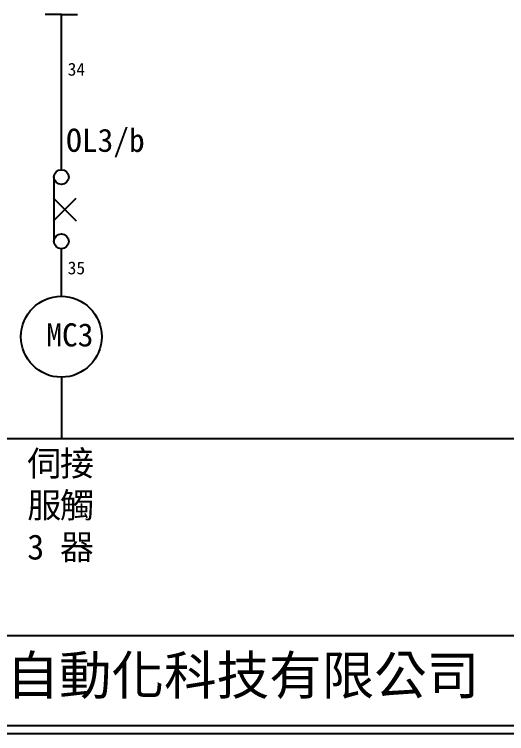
# Model space of a CAD drawing. Extents: x 10 to 297, y 3 to 207.
# Drawn here: x 66.2 to 142.9, y 3 to 114.9 of the extents above; entities that cross this region are included whole.
import ezdxf

# ---------------------------------------------------------------- set-up
doc = ezdxf.new("R2010")
doc.units = 0
doc.layers.get('0').update_dxf_attribs({"linetype": 'CONTINUOUS'})
doc.layers.add('圖框層', color=7, linetype='CONTINUOUS')
doc.layers.add('標尺寸層', color=3, linetype='CONTINUOUS')
doc.styles.add('CNS', font='romanc.shx', dxfattribs={"bigfont": 'chineset.shx'})
doc.styles.add('STSL', font='KAIU.TTF')

msp = doc.modelspace()

# ---------------------------------------------------------------- linework, layer by layer
for p, q in [((73.52, 90.74), (73.52, 114.91)), ((72.37, 89.59), (72.37, 79.59)), ((72.31, 82.8), (75.84, 86.33)), ((74.08, 84.57), (72.31, 86.33)), ((74.08, 84.57), (75.84, 82.8)), ((73.52, 71.06), (73.52, 78.44)), ((73.52, 58.46), (73.52, 48.87)), ((18.85, 48.91), (292.2, 48.91))]:
    msp.add_line(p, q)
msp.add_circle((73.52, 64.76), 6.3)
at = {"layer": '圖框層', "color": 7}
for p, q in [((11.25, 18.25), (295.75, 18.25)), ((11.25, 4.25), (295.75, 4.25)), ((10, 3), (297, 3))]:
    msp.add_line(p, q, dxfattribs=at)
at = {"layer": '標尺寸層', "color": 7}
for q in [(71.02, 114.91), (76.02, 114.91)]:
    msp.add_line((73.52, 114.91), q, dxfattribs=at)
for centre in [(73.52, 89.59), (73.52, 79.59)]:
    msp.add_circle(centre, 1.15, dxfattribs=at)

# ---------------------------------------------------------------- texts
at = {"layer": '圖框層', "color": 4, "style": 'STSL'}
for s, height, p in [('34', 2, (74.5, 105.37)), ('OL3/b', 3.6, (74.26, 93.52)), ('35', 2, (74.5, 74.46)), ('MC3', 3.6, (71.17, 63.24)), ('泓陞自動化科技有限公司', 6, (48.6, 9.08))]:
    msp.add_text(s, height=height, dxfattribs=at).set_placement(p)
at = {"layer": '標尺寸層', "color": 7, "char_height": 3.9, "width": 5.4243, "attachment_point": 1, "style": 'CNS'}
for s, insert in [('{\\fDFKai-SB|b0|i0|c136|p65;伺服3}', (68.2, 46.99)), ('{\\fDFKai-SB|b0|i0|c136|p65;接觸器}', (73.3, 46.99))]:
    msp.add_mtext(s, dxfattribs=dict(at, insert=insert))

doc.saveas('drawing.dxf')
